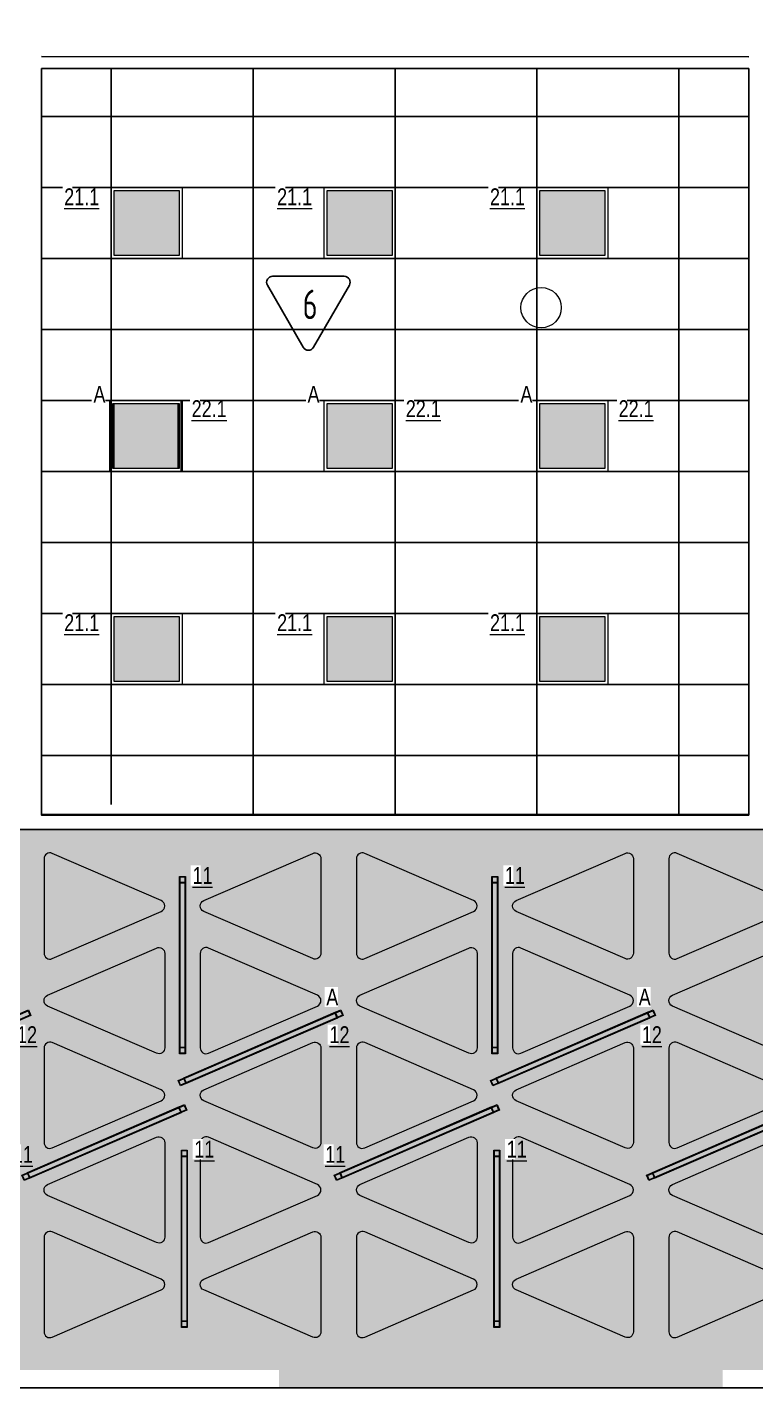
# Model space of a CAD drawing. Header units: millimetres. Extents: x -510890 to 418982, y -118257 to 141350.
# Drawn here: x 98643 to 104803, y 115851 to 127351 of the extents above; entities that cross this region are included whole.
import ezdxf

# ---------------------------------------------------------------- set-up
doc = ezdxf.new("R2010")
doc.units = ezdxf.units.MM
for name, color, linetype, lineweight in [('_ЭОМ_ОБЩ_Освещение_текст', 250, 'Continuous', 18), ('_ЭОМ_ОБЩ_Освещение_текст тип светильника', 172, 'Continuous', 50), ('_ЭОМ_светильник А', 1, 'Continuous', 35), ('_ЭОМ_светильник Р', 4, 'Continuous', 35), ('АР_Потолки_Штриховка', 252, 'Continuous', 0)]:
    doc.layers.add(name, color=color, linetype=linetype, lineweight=lineweight)
doc.layers.add('X-ref Light', color=250, linetype='Continuous')
for name, color, linetype, lineweight, true_color in [('АР_Потолок_RAL 095 85 40', 7, 'Continuous', 5, 0xddc87a), ('АР_Потолок_RAL 100 70 20', 7, 'Continuous', 5, 0xb3ac85), ('АР_Потолок_Покраска', 7, 'Continuous', 5, 0x007399), ('АР_Потолок_Текстура дерево', 7, 'Continuous', 5, 0xe7bf8e)]:
    doc.layers.add(name, color=color, linetype=linetype, lineweight=lineweight, true_color=true_color)
doc.layers.get('X-ref Light').off()
doc.styles.add('ISOCPEUR', font='isocpeur.ttf', dxfattribs={"height": 799.9999999999999})
doc.styles.add('ГОСТ', font='cad.shx', dxfattribs={"width": 0.8})

# ---------------------------------------------------------------- blocks, each defined once
blk = doc.blocks.new('RVE-SLIM-PRIME-595')
at = {"color": 0, "linetype": 'ByBlock', "lineweight": -2, "ltscale": 40}
for points in [[(300, -300), (-300, -300), (-300, 300), (300, 300)], [(275, -275), (-275, -275), (-275, 275), (275, 275)]]:
    blk.add_lwpolyline(points, close=True, dxfattribs=at)
blk = doc.blocks.new('RVE-PLS5070-1500-P')
at = {"color": 0, "linetype": 'ByBlock', "lineweight": -2, "ltscale": 40}
for points in [[(750, -25), (-750, -25), (-750, 25), (750, 25)], [(745, -20), (-745, -20), (-745, 20), (745, 20)]]:
    blk.add_lwpolyline(points, close=True, dxfattribs=at)
blk = doc.blocks.new('A$C74099537')
at = {"layer": 'АР_Потолки_Штриховка', "color": 18, "lineweight": 18, "ltscale": 100, "true_color": 0x000000}
for points in [[(0, -1450), (0, -50), (50, -50), (50, -1450)], [(5, -1445), (5, -55), (45, -55), (45, -1445)], [(2641.507750511169, -1449.999117612839), (2641.507750511169, -49.99911761283875), (2691.507750511169, -49.99911761283875), (2691.507750511169, -1449.999117612839)], [(2646.507750511169, -1444.999117612839), (2646.507750511169, -54.99911761283875), (2686.507750511169, -54.99911761283875), (2686.507750511169, -1444.999117612839)]]:
    blk.add_lwpolyline(points, close=True, dxfattribs=at)
at = {"layer": '_ЭОМ_светильник Р', "color": 18, "lineweight": 18, "ltscale": 100, "true_color": 0x000000, "rotation": 89.99999999999997}
for p in [(25, -750), (2666.507750511169, -749.9991176128387)]:
    blk.add_blockref('RVE-PLS5070-1500-P', p, dxfattribs=at)
at = {"layer": '_ЭОМ_ОБЩ_Освещение_текст тип светильника', "color": 18, "lineweight": 18, "ltscale": 40, "true_color": 0x000000, "char_height": 142.1875, "width": 55.871829552576, "attachment_point": 1, "style": 'ГОСТ', "bg_fill": 3, "box_fill_scale": 1.1, "bg_fill_color": 256, "bg_fill_transparency": 0}
for insert in [(109.8364538741298, 79.00321965664625), (2751.344204385299, 79.0041020438075)]:
    blk.add_mtext('{\\L11}', dxfattribs=dict(at, insert=insert))
blk = doc.blocks.new('A$C3d4fb99f')
at = {"layer": '_ЭОМ_ОБЩ_Освещение_текст', "color": 18, "lineweight": 18, "ltscale": 100, "true_color": 0x000000}
blk.add_circle((40056.20440140623, 40770.60422441388), 170.855289183557, dxfattribs=at)
at = {"layer": 'АР_Потолки_Штриховка', "color": 18, "lineweight": 18, "ltscale": 100, "true_color": 0x000000}
for points in [[(37021.23213164345, 41186.47032811692), (36421.23213164345, 41186.47032811692), (36421.23213164345, 41786.47032811692), (37021.23213164345, 41786.47032811692)], [(36996.23213164345, 41211.47032811692), (36446.23213164345, 41211.47032811692), (36446.23213164345, 41761.47032811692), (36996.23213164345, 41761.47032811692)], [(38821.23212122754, 41186.47032811692), (38221.23212122754, 41186.47032811692), (38221.23212122754, 41786.47032811692), (38821.23212122754, 41786.47032811692)], [(38796.23212122754, 41211.47032811692), (38246.23212122754, 41211.47032811692), (38246.23212122754, 41761.47032811692), (38796.23212122754, 41761.47032811692)], [(40621.23213164345, 41186.47032811692), (40021.23213164345, 41186.47032811692), (40021.23213164345, 41786.47032811692), (40621.23213164345, 41786.47032811692)], [(40596.23213164345, 41211.47032811692), (40046.23213164345, 41211.47032811692), (40046.23213164345, 41761.47032811692), (40596.23213164345, 41761.47032811692)], [(37021.23213164345, 39386.47032811692), (36421.23213164345, 39386.47032811692), (36421.23213164345, 39986.47032811692), (37021.23213164345, 39986.47032811692)], [(36996.23213164345, 39411.47032811692), (36446.23213164345, 39411.47032811692), (36446.23213164345, 39961.47032811692), (36996.23213164345, 39961.47032811692)], [(38821.23212122754, 39386.47032811692), (38221.23212122754, 39386.47032811692), (38221.23212122754, 39986.47032811692), (38821.23212122754, 39986.47032811692)], [(38796.23212122754, 39411.47032811692), (38246.23212122754, 39411.47032811692), (38246.23212122754, 39961.47032811692), (38796.23212122754, 39961.47032811692)], [(40621.23213164345, 39386.47032811692), (40021.23213164345, 39386.47032811692), (40021.23213164345, 39986.47032811692), (40621.23213164345, 39986.47032811692)], [(40596.23213164345, 39411.47032811692), (40046.23213164345, 39411.47032811692), (40046.23213164345, 39961.47032811692), (40596.23213164345, 39961.47032811692)], [(37021.23213164345, 37586.47032811692), (36421.23213164345, 37586.47032811692), (36421.23213164345, 38186.47032811692), (37021.23213164345, 38186.47032811692)], [(38821.23212122754, 37586.47032811692), (38221.23212122754, 37586.47032811692), (38221.23212122754, 38186.47032811692), (38821.23212122754, 38186.47032811692)], [(40621.23213164345, 37586.47032811692), (40021.23213164345, 37586.47032811692), (40021.23213164345, 38186.47032811692), (40621.23213164345, 38186.47032811692)], [(36996.23213164345, 37611.47032811692), (36446.23213164345, 37611.47032811692), (36446.23213164345, 38161.47032811692), (36996.23213164345, 38161.47032811692)], [(38796.23212122754, 37611.47032811692), (38246.23212122754, 37611.47032811692), (38246.23212122754, 38161.47032811692), (38796.23212122754, 38161.47032811692)], [(40596.23213164345, 37611.47032811692), (40046.23213164345, 37611.47032811692), (40046.23213164345, 38161.47032811692), (40596.23213164345, 38161.47032811692)], [(36998.88675792725, 34513.47255798873), (36998.88675792725, 35913.47255798873), (37048.88675792725, 35913.47255798873), (37048.88675792725, 34513.47255798873)], [(37003.88675792725, 34518.47255798873), (37003.88675792725, 35908.47255798873), (37043.88675792725, 35908.47255798873), (37043.88675792725, 34518.47255798873)], [(39640.52308280976, 34513.47255798873), (39640.52308280976, 35913.47255798873), (39690.52308280976, 35913.47255798873), (39690.52308280976, 34513.47255798873)], [(39645.52308280976, 34518.47255798873), (39645.52308280976, 35908.47255798873), (39685.52308280976, 35908.47255798873), (39685.52308280976, 34518.47255798873)], [(38316.65353878052, 34814.64538916644), (37031.99603946717, 34258.17875072059), (37051.87051589997, 34212.29841538963), (38336.52801616699, 34768.76505395469)], [(38314.05295379669, 34808.06990799007), (37038.57151992829, 34255.5781649023), (37054.47110183747, 34218.87389668521), (38329.9525347522, 34771.36563977298)], [(40958.28986366303, 34814.64538916644), (39673.63236434967, 34258.17875072059), (39693.50684078247, 34212.29841538963), (40978.1643410495, 34768.76505395469)], [(40955.6892786792, 34808.06990799007), (39680.20784481079, 34255.5781649023), (39696.10742671997, 34218.87389668521), (40971.58885963471, 34771.36563977298)], [(36995.90299995453, 34014.64604493674), (35711.2454996875, 33458.17940637168), (35731.11997707398, 33412.29907115993), (37015.77747734101, 33968.76570960578)], [(36993.30241401703, 34008.07056364116), (35717.8209811023, 33455.57882055339), (35733.72056301148, 33418.8745523363), (37009.20199592621, 33971.36629542407)], [(39637.53932483704, 34014.64604493674), (38352.88182457001, 33458.17940637168), (38372.75630195648, 33412.29907115993), (39657.41380222351, 33968.76570960578)], [(39634.93873889954, 34008.07056364116), (38359.4573059848, 33455.57882055339), (38375.35688789398, 33418.8745523363), (39650.83832080872, 33971.36629542407)], [(42279.17564971955, 34014.64604493674), (40994.51814945252, 33458.17940637168), (41014.39262683899, 33412.29907115993), (42299.05012710602, 33968.76570960578)], [(42276.57506378205, 34008.07056364116), (41001.09363086731, 33455.57882055339), (41016.99321277649, 33418.8745523363), (42292.47464569123, 33971.36629542407)]]:
    blk.add_lwpolyline(points, close=True, dxfattribs=at)
for points in [[(35923.01069553406, 36158.20428129729, 0.5396909000634912), (35853.13621910126, 36112.32394596633), (35853.13621910126, 35314.62117001113, 0.5396909000634947), (35923.01069553406, 35268.74083479938), (36843.76123531372, 35667.59222277698, 0.6566107861974896), (36843.76123531372, 35759.35289331969), (35923.01069553406, 36158.20428129729)], [(38124.76282032044, 36158.20186063346, -0.5396909000634912), (38194.63729770691, 36112.32152542171), (38194.63729770691, 35314.61874946651, -0.5396909000634947), (38124.76282032044, 35268.73841413554), (37204.01228149445, 35667.58980211314, -0.6566107861974896), (37204.01228149445, 35759.35047265586), (38124.76282032044, 36158.20186063346)], [(38564.64702041657, 36158.20428129729, 0.5396909000634912), (38494.77254398377, 36112.32394596633), (38494.77254398377, 35314.62117001113, 0.5396909000634947), (38564.64702041657, 35268.74083479938), (39485.39756019623, 35667.59222277698, 0.6566107861974896), (39485.39756019623, 35759.35289331969), (38564.64702041657, 36158.20428129729)], [(40766.39914520294, 36158.20186063346, -0.5396909000634912), (40836.27362258942, 36112.32152542171), (40836.27362258942, 35314.61874946651, -0.5396909000634947), (40766.39914520294, 35268.73841413554), (39845.64860637696, 35667.58980211314, -0.6566107861974896), (39845.64860637696, 35759.35047265586), (40766.39914520294, 36158.20186063346)], [(41206.28334529907, 36158.20428129729, 0.5396909000634912), (41136.40886886627, 36112.32394596633), (41136.40886886627, 35314.62117001113, 0.5396909000634947), (41206.28334529907, 35268.74083479938), (42127.03388507874, 35667.59222277698, 0.6566107861974896), (42127.03388507874, 35759.35289331969), (41206.28334529907, 36158.20428129729)], [(36804.01228149445, 35358.20428129729, -0.5396909000634912), (36873.88675792725, 35312.32394596633), (36873.88675792725, 34514.62117001113, -0.5396909000634947), (36804.01228149445, 34468.74083479938), (35883.26174171478, 34867.59222277698, -0.6566107861974896), (35883.26174171478, 34959.35289331969), (36804.01228149445, 35358.20428129729)], [(37243.76123531372, 35358.20186063346, 0.5396909000634912), (37173.88675792725, 35312.32152542171), (37173.88675792725, 34514.61874946651, 0.5396909000634947), (37243.76123531372, 34468.73841413554), (38164.51177413971, 34867.58980211314, 0.6566107861974896), (38164.51177413971, 34959.35047265586), (37243.76123531372, 35358.20186063346)], [(39445.64860637696, 35358.20428129729, -0.5396909000634912), (39515.52308280976, 35312.32394596633), (39515.52308280976, 34514.62117001113, -0.5396909000634947), (39445.64860637696, 34468.74083479938), (38524.89806659729, 34867.59222277698, -0.6566107861974896), (38524.89806659729, 34959.35289331969), (39445.64860637696, 35358.20428129729)], [(39885.39756019623, 35358.20186063346, 0.5396909000634912), (39815.52308280976, 35312.32152542171), (39815.52308280976, 34514.61874946651, 0.5396909000634947), (39885.39756019623, 34468.73841413554), (40806.14809902222, 34867.58980211314, 0.6566107861974896), (40806.14809902222, 34959.35047265586), (39885.39756019623, 35358.20186063346)], [(42087.28493125946, 35358.20428129729, -0.5396909000634912), (42157.15940769226, 35312.32394596633), (42157.15940769226, 34514.62117001113, -0.5396909000634947), (42087.28493125946, 34468.74083479938), (41166.5343914798, 34867.59222277698, -0.6566107861974896), (41166.5343914798, 34959.35289331969), (42087.28493125946, 35358.20428129729)], [(35923.01069553406, 34558.20428129729, 0.5396909000634912), (35853.13621910126, 34512.32394596633), (35853.13621910126, 33714.62117001113, 0.5396909000634947), (35923.01069553406, 33668.74083479938), (36843.76123531372, 34067.59222277698, 0.6566107861974896), (36843.76123531372, 34159.35289331969), (35923.01069553406, 34558.20428129729)], [(38124.76282032044, 34558.20186063346, -0.5396909000634912), (38194.63729770691, 34512.32152542171), (38194.63729770691, 33714.61874946651, -0.5396909000634947), (38124.76282032044, 33668.73841413554), (37204.01228149445, 34067.58980211314, -0.6566107861974896), (37204.01228149445, 34159.35047265586), (38124.76282032044, 34558.20186063346)], [(38564.64702041657, 34558.20428129729, 0.5396909000634912), (38494.77254398377, 34512.32394596633), (38494.77254398377, 33714.62117001113, 0.5396909000634947), (38564.64702041657, 33668.74083479938), (39485.39756019623, 34067.59222277698, 0.6566107861974896), (39485.39756019623, 34159.35289331969), (38564.64702041657, 34558.20428129729)], [(40766.39914520294, 34558.20186063346, -0.5396909000634912), (40836.27362258942, 34512.32152542171), (40836.27362258942, 33714.61874946651, -0.5396909000634947), (40766.39914520294, 33668.73841413554), (39845.64860637696, 34067.58980211314, -0.6566107861974896), (39845.64860637696, 34159.35047265586), (40766.39914520294, 34558.20186063346)], [(41206.28334529907, 34558.20428129729, 0.5396909000634912), (41136.40886886627, 34512.32394596633), (41136.40886886627, 33714.62117001113, 0.5396909000634947), (41206.28334529907, 33668.74083479938), (42127.03388507874, 34067.59222277698, 0.6566107861974896), (42127.03388507874, 34159.35289331969), (41206.28334529907, 34558.20428129729)], [(36804.01228149445, 33758.20428129729, -0.5396909000634912), (36873.88675792725, 33712.32394596633), (36873.88675792725, 32914.62117001113, -0.5396909000634947), (36804.01228149445, 32868.74083479938), (35883.26174171478, 33267.59222277698, -0.6566107861974896), (35883.26174171478, 33359.35289331969), (36804.01228149445, 33758.20428129729)], [(37243.76123531372, 33758.20186063346, 0.5396909000634912), (37173.88675792725, 33712.32152542171), (37173.88675792725, 32914.61874946651, 0.5396909000634947), (37243.76123531372, 32868.73841413554), (38164.51177413971, 33267.58980211314, 0.6566107861974896), (38164.51177413971, 33359.35047265586), (37243.76123531372, 33758.20186063346)], [(39445.64860637696, 33758.20428129729, -0.5396909000634912), (39515.52308280976, 33712.32394596633), (39515.52308280976, 32914.62117001113, -0.5396909000634947), (39445.64860637696, 32868.74083479938), (38524.89806659729, 33267.59222277698, -0.6566107861974896), (38524.89806659729, 33359.35289331969), (39445.64860637696, 33758.20428129729)], [(39885.39756019623, 33758.20186063346, 0.5396909000634912), (39815.52308280976, 33712.32152542171), (39815.52308280976, 32914.61874946651, 0.5396909000634947), (39885.39756019623, 32868.73841413554), (40806.14809902222, 33267.58980211314, 0.6566107861974896), (40806.14809902222, 33359.35047265586), (39885.39756019623, 33758.20186063346)], [(42087.28493125946, 33758.20428129729, -0.5396909000634912), (42157.15940769226, 33712.32394596633), (42157.15940769226, 32914.62117001113, -0.5396909000634947), (42087.28493125946, 32868.74083479938), (41166.5343914798, 33267.59222277698, -0.6566107861974896), (41166.5343914798, 33359.35289331969), (42087.28493125946, 33758.20428129729)], [(35923.01069553406, 32958.20428129729, 0.5396909000634912), (35853.13621910126, 32912.32394596633), (35853.13621910126, 32114.62117001113, 0.5396909000634947), (35923.01069553406, 32068.74083479938), (36843.76123531372, 32467.59222277698, 0.6566107861974896), (36843.76123531372, 32559.35289331969), (35923.01069553406, 32958.20428129729)], [(38124.76282032044, 32958.20186063346, -0.5396909000634912), (38194.63729770691, 32912.32152542171), (38194.63729770691, 32114.61874946651, -0.5396909000634947), (38124.76282032044, 32068.73841413554), (37204.01228149445, 32467.58980211314, -0.6566107861974896), (37204.01228149445, 32559.35047265586), (38124.76282032044, 32958.20186063346)], [(38564.64702041657, 32958.20428129729, 0.5396909000634912), (38494.77254398377, 32912.32394596633), (38494.77254398377, 32114.62117001113, 0.5396909000634947), (38564.64702041657, 32068.74083479938), (39485.39756019623, 32467.59222277698, 0.6566107861974896), (39485.39756019623, 32559.35289331969), (38564.64702041657, 32958.20428129729)], [(40766.39914520294, 32958.20186063346, -0.5396909000634912), (40836.27362258942, 32912.32152542171), (40836.27362258942, 32114.61874946651, -0.5396909000634947), (40766.39914520294, 32068.73841413554), (39845.64860637696, 32467.58980211314, -0.6566107861974896), (39845.64860637696, 32559.35047265586), (40766.39914520294, 32958.20186063346)], [(41206.28334529907, 32958.20428129729, 0.5396909000634912), (41136.40886886627, 32912.32394596633), (41136.40886886627, 32114.62117001113, 0.5396909000634947), (41206.28334529907, 32068.74083479938), (42127.03388507874, 32467.59222277698, 0.6566107861974896), (42127.03388507874, 32559.35289331969), (41206.28334529907, 32958.20428129729)]]:
    blk.add_lwpolyline(points, format="xyb", dxfattribs=at)
at = {"layer": '_ЭОМ_светильник А', "color": 18, "lineweight": 18, "ltscale": 100, "true_color": 0x000000}
for p in [(36710.91015639598, 39686.47032811695), (38521.23212122754, 39686.47032811692), (40321.23213164345, 39686.47032811692)]:
    blk.add_blockref('RVE-SLIM-PRIME-595', p, dxfattribs=at)
at = {"layer": '_ЭОМ_светильник А', "color": 18, "lineweight": 18, "ltscale": 100, "true_color": 0x000000, "rotation": 203.4213310063314}
for p in [(35042.625701688, 34513.47190190326), (37684.26202815713, 34513.47190255542), (40325.89835303964, 34513.47190255542)]:
    blk.add_blockref('RVE-PLS5070-1500-P', p, dxfattribs=at)
at = {"layer": '_ЭОМ_светильник Р', "color": 18, "lineweight": 18, "ltscale": 100, "true_color": 0x000000}
for p in [(36721.23213164357, 41486.45582750005), (38521.23212122766, 41486.45582750005), (40321.23213164357, 41486.45582750005), (36721.23213164357, 37886.45582750005), (38521.23212122766, 37886.45582750005), (40321.23213164357, 37886.45582750005)]:
    blk.add_blockref('RVE-SLIM-PRIME-595', p, dxfattribs=at)
for p, rotation in [((37023.88675792725, 35213.47255798873), 89.99999999999997), ((39665.52308280976, 35213.47255798873), 89.99999999999997), ((36363.51148874825, 33713.47255812011), 203.4213310063314), ((39005.14781363076, 33713.47255812011), 203.4213310063314), ((41646.78413851326, 33713.47255812011), 203.4213310063314)]:
    blk.add_blockref('RVE-PLS5070-1500-P', p, dxfattribs=dict(at, rotation=rotation))
at = {"layer": '_ЭОМ_ОБЩ_Освещение_текст тип светильника', "color": 18, "lineweight": 18, "ltscale": 40, "true_color": 0x000000, "char_height": 142.1875, "width": 55.871829552576, "attachment_point": 1, "style": 'ГОСТ', "bg_fill": 3, "box_fill_scale": 1.1, "bg_fill_color": 256, "bg_fill_transparency": 0}
for s, insert in [('{\\L21.1}', (36023.9210968439, 41778.87716228999)), ('{\\L21.1}', (37823.92108642799, 41778.87716228999)), ('{\\L21.1}', (39623.9210968439, 41778.87716228999)), ('{\\L22.1}', (37101.62256002775, 39988.18281559266)), ('{\\L22.1}', (38911.94452485931, 39988.18281559263)), ('{\\L22.1}', (40711.94453527522, 39988.18281559263)), ('{\\L21.1}', (36023.9210968439, 38178.87716228999)), ('{\\L21.1}', (37823.92108642799, 38178.87716228999)), ('{\\L21.1}', (39623.9210968439, 38178.87716228999))]:
    blk.add_mtext(s, dxfattribs=dict(at, insert=insert))
for s, insert in [('{\\L11}', (37108.72321180138, 36042.47577764538)), ('{\\L11}', (39750.35953668389, 36042.47577764538)), ('{\\L12}', (35625.00090042781, 34696.73778599223)), ('{\\L12}', (38266.63722689706, 34696.73778664439)), ('{\\L12}', (40908.27355177957, 34696.73778664439)), ('{\\L11}', (35589.87838415313, 33684.73046030018)), ('{\\L11}', (38231.51470903563, 33684.73046030018))]:
    blk.add_mtext(s, dxfattribs=dict(at, insert=insert))
at = {"layer": '_ЭОМ_светильник А', "color": 18, "lineweight": 18, "ltscale": 100, "true_color": 0x000000, "char_height": 142.1875, "width": 86.04374658316377, "attachment_point": 1, "style": 'ГОСТ', "bg_fill": 3, "box_fill_scale": 1.1, "bg_fill_color": 256, "bg_fill_transparency": 0}
for insert in [(36271.09283777128, 40109.19573903356, 4.999999999999952e-09), (38081.41480260284, 40109.19573903353, 4.999999999999952e-09), (39881.41481301875, 40109.19573903353, 4.999999999999952e-09), (38239.88313499885, 35014.60287317527), (40881.51945988135, 35014.60287317527)]:
    blk.add_mtext('А', dxfattribs=dict(at, insert=insert))
at = {"color": 18, "lineweight": 30, "true_color": 0x000000}
blk.add_blockref('A$C74099537', (37014.5587850007, 33650.37438792514), dxfattribs=at)

msp = doc.modelspace()

# ---------------------------------------------------------------- hatches: boundary and pattern name
at = {"layer": 'АР_Потолки_Штриховка', "ltscale": 100, "true_color": 0xf8f6b0}
h = msp.add_hatch(color=51, dxfattribs=at)
h.dxf.hatch_style = 1
h.paths.add_polyline_path([(99377.7188951996, 125420.7216305739), (99927.7188951996, 125420.7216305739), (99927.7188951996, 125970.7216305739), (99377.7188951996, 125970.7216305739)])
h = msp.add_hatch(color=51, dxfattribs=at)
h.dxf.hatch_style = 1
h.paths.add_polyline_path([(101177.7188847839, 125420.7216305739), (101727.7188847839, 125420.7216305739), (101727.7188847839, 125970.7216305739), (101177.7188847839, 125970.7216305739)])
h = msp.add_hatch(color=51, dxfattribs=at)
h.dxf.hatch_style = 1
h.paths.add_polyline_path([(102977.7188951996, 125420.7216305739), (103527.7188951996, 125420.7216305739), (103527.7188951996, 125970.7216305739), (102977.7188951996, 125970.7216305739)])
h = msp.add_hatch(color=51, dxfattribs=at)
h.dxf.hatch_style = 1
h.paths.add_polyline_path([(99377.7188951996, 123620.7216305739), (99927.7188951996, 123620.7216305739), (99927.7188951996, 124170.7216305739), (99377.7188951996, 124170.7216305739)])
h = msp.add_hatch(color=51, dxfattribs=at)
h.dxf.hatch_style = 1
h.paths.add_polyline_path([(101177.7188847839, 123620.7216305739), (101727.7188847839, 123620.7216305739), (101727.7188847839, 124170.7216305739), (101177.7188847839, 124170.7216305739)])
h = msp.add_hatch(color=51, dxfattribs=at)
h.dxf.hatch_style = 1
h.paths.add_polyline_path([(102977.7188951996, 123620.7216305739), (103527.7188951996, 123620.7216305739), (103527.7188951996, 124170.7216305739), (102977.7188951996, 124170.7216305739)])
h = msp.add_hatch(color=51, dxfattribs=at)
h.dxf.hatch_style = 1
h.paths.add_polyline_path([(99377.7188951996, 121820.7216305739), (99927.7188951996, 121820.7216305739), (99927.7188951996, 122370.7216305739), (99377.7188951996, 122370.7216305739)])
h = msp.add_hatch(color=51, dxfattribs=at)
h.dxf.hatch_style = 1
h.paths.add_polyline_path([(101177.7188847839, 121820.7216305739), (101727.7188847839, 121820.7216305739), (101727.7188847839, 122370.7216305739), (101177.7188847839, 122370.7216305739)])
h = msp.add_hatch(color=51, dxfattribs=at)
h.dxf.hatch_style = 1
h.paths.add_polyline_path([(102977.7188951996, 121820.7216305739), (103527.7188951996, 121820.7216305739), (103527.7188951996, 122370.7216305739), (102977.7188951996, 122370.7216305739)])
h = msp.add_hatch(color=51, dxfattribs=at)
h.dxf.hatch_style = 1
h.paths.add_polyline_path([(99935.3735214835, 118728.1397525928), (99935.3735214835, 120118.1397525928), (99975.3735214835, 120118.1397525928), (99975.3735214835, 118728.1397525928)])
h = msp.add_hatch(color=51, dxfattribs=at)
h.dxf.hatch_style = 1
h.paths.add_polyline_path([(102577.009846366, 118728.1397525928), (102577.009846366, 120118.1397525928), (102617.009846366, 120118.1397525928), (102617.009846366, 118728.1397525928)])
h = msp.add_hatch(color=51, dxfattribs=at)
h.dxf.hatch_style = 1
h.paths.add_polyline_path([(101245.547825492, 119017.7183837555), (99970.05828348454, 118465.2453595064), (99985.95786539372, 118428.5410912893), (101261.4474074012, 118981.0141155384)])
h = msp.add_hatch(color=51, dxfattribs=at)
h.dxf.hatch_style = 1
h.paths.add_polyline_path([(103887.1841503745, 119017.7183837555), (102611.694608367, 118465.2453595064), (102627.5941902762, 118428.5410912893), (103903.0837322837, 118981.0141155384)])
h = msp.add_hatch(color=51, dxfattribs=at)
h.dxf.hatch_style = 1
h.paths.add_polyline_path([(99924.797286666, 118217.7190395258), (98649.30774465855, 117665.2460151575), (98665.20732656773, 117628.5417469404), (99940.6968676215, 118181.0147713087)])
h = msp.add_hatch(color=51, dxfattribs=at)
h.dxf.hatch_style = 1
h.paths.add_polyline_path([(102566.4336115485, 118217.7190395258), (101290.9440695411, 117665.2460151575), (101306.8436514502, 117628.5417469404), (102582.333192504, 118181.0147713087)])
at = {"layer": 'АР_Потолок_RAL 095 85 40', "transparency": 33554687}
h = msp.add_hatch(color=256, dxfattribs=at)
h.dxf.hatch_style = 1
h.paths.add_polyline_path([(101095.9985377034, 119077.2569967205, 0.656610786080733), (101095.9985377034, 119169.0176672567), (100175.2479987306, 119567.869055298, 0.5396909001161723), (100105.3735214835, 119521.9887198658), (100105.3735214835, 118724.2859441711, 0.5396909001161722), (100175.2479987853, 118678.405608703)])
h = msp.add_hatch(color=256, dxfattribs=at)
h.dxf.hatch_style = 1
h.paths.add_polyline_path([(103737.634862586, 119077.2569967205, 0.656610786080733), (103737.634862586, 119169.0176672567), (102816.8843236131, 119567.869055298, 0.5396909001161723), (102747.009846366, 119521.9887198658), (102747.009846366, 118724.2859441711, 0.5396909001161722), (102816.8843236678, 118678.405608703)])
h = msp.add_hatch(color=256, dxfattribs=at)
h.dxf.hatch_style = 1
h.paths.add_polyline_path([(98854.49745927559, 118767.8714758212, 0.539690899994218), (98784.62298265751, 118721.9911407831), (98784.62298265751, 117924.2883644622, 0.5396908999942176), (98854.4974592209, 117878.4080294601), (99775.24799886013, 118277.2594173768, 0.6566107863510611), (99775.24799886013, 118369.0200879281)])
h = msp.add_hatch(color=256, dxfattribs=at)
h.dxf.hatch_style = 1
h.paths.add_polyline_path([(101496.1337841581, 118767.8714758212, 0.539690899994218), (101426.25930754, 118721.9911407831), (101426.25930754, 117924.2883644622, 0.5396908999942176), (101496.1337841034, 117878.4080294601), (102416.8843237426, 118277.2594173768, 0.6566107863510611), (102416.8843237426, 118369.0200879281)])
h = msp.add_hatch(color=256, dxfattribs=at)
h.dxf.hatch_style = 1
h.paths.add_polyline_path([(104137.7701090406, 118767.8714758211, 0.539690899994218), (104067.8956324225, 118721.9911407831), (104067.8956324225, 117924.2883644622, 0.5396908999942176), (104137.7701089859, 117878.40802946), (105058.5206486251, 118277.2594173768, 0.6566107863510611), (105058.5206486251, 118369.0200879281)])
h = msp.add_hatch(color=256, dxfattribs=at)
h.dxf.hatch_style = 1
h.paths.add_polyline_path([(101056.2495839614, 116278.405608703, 0.5396909001161718), (101126.1240612632, 116324.2859441711), (101126.1240612632, 117121.9887198658, 0.5396909001161724), (101056.2495840161, 117167.869055298), (100135.4990450432, 116769.0176672567, 0.656610786080733), (100135.4990450432, 116677.2569967205)])
h = msp.add_hatch(color=256, dxfattribs=at)
h.dxf.hatch_style = 1
h.paths.add_polyline_path([(103697.8859088439, 116278.405608703, 0.5396909001161718), (103767.7603861457, 116324.2859441711), (103767.7603861457, 117121.9887198658, 0.5396909001161724), (103697.8859088986, 117167.869055298), (102777.1353699257, 116769.0176672567, 0.656610786080733), (102777.1353699257, 116677.2569967205)])
at = {"layer": 'АР_Потолок_RAL 100 70 20', "transparency": 33554687}
h = msp.add_hatch(color=256, dxfattribs=at)
h.dxf.hatch_style = 1
h.paths.add_polyline_path([(98854.49745927559, 120367.8714758212, 0.539690899994218), (98784.62298265751, 120321.9911407831), (98784.62298265751, 119524.2883644622, 0.5396908999942176), (98854.4974592209, 119478.4080294601), (99775.24799886013, 119877.2594173768, 0.6566107863510616), (99775.24799886013, 119969.0200879281)])
h = msp.add_hatch(color=256, dxfattribs=at)
h.dxf.hatch_style = 1
h.paths.add_polyline_path([(101496.1337841581, 120367.8714758212, 0.539690899994218), (101426.25930754, 120321.9911407831), (101426.25930754, 119524.2883644622, 0.5396908999942176), (101496.1337841034, 119478.4080294601), (102416.8843237426, 119877.2594173768, 0.6566107863510616), (102416.8843237426, 119969.0200879281)])
h = msp.add_hatch(color=256, dxfattribs=at)
h.dxf.hatch_style = 1
h.paths.add_polyline_path([(104137.7701090406, 120367.8714758211, 0.539690899994218), (104067.8956324225, 120321.9911407831), (104067.8956324225, 119524.2883644622, 0.5396908999942176), (104137.7701089859, 119478.40802946), (105058.5206486251, 119877.2594173768, 0.6566107863510616), (105058.5206486251, 119969.0200879281)])
h = msp.add_hatch(color=256, dxfattribs=at)
h.dxf.hatch_style = 1
h.paths.add_polyline_path([(101056.2495839614, 117878.405608703, 0.5396909001161718), (101126.1240612632, 117924.2859441711), (101126.1240612632, 118721.9887198658, 0.5396909001161719), (101056.2495840161, 118767.869055298), (100135.4990450432, 118369.0176672567, 0.6566107860807326), (100135.4990450432, 118277.2569967205)])
h = msp.add_hatch(color=256, dxfattribs=at)
h.dxf.hatch_style = 1
h.paths.add_polyline_path([(103697.8859088439, 117878.405608703, 0.5396909001161718), (103767.7603861457, 117924.2859441711), (103767.7603861457, 118721.9887198658, 0.5396909001161719), (103697.8859088986, 118767.869055298), (102777.1353699257, 118369.0176672567, 0.6566107860807326), (102777.1353699257, 118277.2569967205)])
h = msp.add_hatch(color=256, dxfattribs=at)
h.dxf.hatch_style = 1
h.paths.add_polyline_path([(98814.74850528089, 117569.0200879281, 0.6566107863510611), (98814.74850528089, 117477.2594173768), (99735.49904492011, 117078.4080294601, 0.5396908999942179), (99805.3735214835, 117124.2883644622), (99805.3735214835, 117921.9911407831, 0.5396908999942179), (99735.49904486543, 117967.8714758212)])
h = msp.add_hatch(color=256, dxfattribs=at)
h.dxf.hatch_style = 1
h.paths.add_polyline_path([(101456.3848301634, 117569.0200879281, 0.6566107863510611), (101456.3848301634, 117477.2594173768), (102377.1353698026, 117078.4080294601, 0.5396908999942179), (102447.009846366, 117124.2883644622), (102447.009846366, 117921.9911407831, 0.5396908999942179), (102377.1353697479, 117967.8714758212)])
h = msp.add_hatch(color=256, dxfattribs=at)
h.dxf.hatch_style = 1
h.paths.add_polyline_path([(104098.0211550459, 117569.0200879281, 0.6566107863510611), (104098.0211550459, 117477.2594173768), (105018.7716946851, 117078.40802946, 0.5396908999942179), (105088.6461712485, 117124.2883644622), (105088.6461712485, 117921.9911407831, 0.5396908999942179), (105018.7716946304, 117967.8714758211)])
at = {"layer": 'АР_Потолок_Покраска'}
h = msp.add_hatch(dxfattribs=at)
h.set_pattern_fill('CROSS', color=256, scale=25)
h.set_pattern_definition([(0, (144810.4941435854, -2950.009553381504), (158.75, 158.75), [79.375, -238.125]), (90, (144850.1816435854, -2989.697053381504), (-158.75, 158.75), [79.375, -238.125])])
h.paths.add_polyline_path([(87442.39698199434, 118400.6824583522), (87442.39698199436, 118800.6824583522), (87842.39698199432, 118800.6824583522), (87842.3969819943, 118400.6824583522)], flags=16)
h.paths.add_polyline_path([(81997.3969819949, 126082.192578626), (84197.39691995236, 126082.1925694257), (84197.39691995207, 127350.6824583516), (86972.39698199433, 127350.6824583505), (86972.39698199434, 120570.7131667049), (104743.040894672, 120570.7060875126), (104743.040894672, 120570.7590190847), (111392.396965229, 120570.6824583525), (111392.3969819942, 116969.2518726672), (110672.9123676476, 116969.2518726672), (110672.912366747, 115850.6824583525), (106772.3969819942, 115850.6824583481), (106772.3969819942, 116000.0548062287), (104522.3969819943, 116000.0548062286), (104522.3969811005, 115850.682495156), (100772.3969819942, 115850.6824583481), (100772.3969819942, 116000.0548421316), (98522.39698199429, 116000.0548421315), (98522.39698199429, 115850.6824583483), (94772.39698199416, 115850.6824583481), (94772.39698199416, 116000.0548780345), (92522.39698199429, 116000.0548780344), (92522.39698199429, 115850.6825669617), (88772.39698199418, 115850.6824583481), (88772.39698199418, 116000.0547827348), (86522.39698199432, 116000.0547827347), (86522.39698199432, 115850.6826028646), (82772.39698199417, 115850.6824583481), (82772.39698199417, 116001.4412533974), (81997.39698199429, 116001.4412533974)])
at = {"layer": 'АР_Потолок_Текстура дерево', "transparency": 33554687}
h = msp.add_hatch(color=256, dxfattribs=at)
h.dxf.hatch_style = 1
h.paths.add_polyline_path([(101056.2495839614, 119478.405608703, 0.5396909001161718), (101126.1240612632, 119524.2859441711), (101126.1240612632, 120321.9887198658, 0.5396909001161724), (101056.2495840161, 120367.869055298), (100135.4990450432, 119969.0176672567, 0.656610786080733), (100135.4990450432, 119877.2569967205)])
h = msp.add_hatch(color=256, dxfattribs=at)
h.dxf.hatch_style = 1
h.paths.add_polyline_path([(103697.8859088439, 119478.405608703, 0.5396909001161718), (103767.7603861457, 119524.2859441711), (103767.7603861457, 120321.9887198658, 0.5396909001161724), (103697.8859088986, 120367.869055298), (102777.1353699257, 119969.0176672567, 0.656610786080733), (102777.1353699257, 119877.2569967205)])
h = msp.add_hatch(color=256, dxfattribs=at)
h.dxf.hatch_style = 1
h.paths.add_polyline_path([(99805.3735214835, 119521.9911407831, 0.5396908999942179), (99735.49904486543, 119567.8714758212), (98814.74850528089, 119169.0200879281, 0.6566107863510611), (98814.74850528089, 119077.2594173768), (99735.49904492011, 118678.4080294601, 0.5396908999942179), (99805.3735214835, 118724.2883644622)])
h = msp.add_hatch(color=256, dxfattribs=at)
h.dxf.hatch_style = 1
h.paths.add_polyline_path([(102447.009846366, 119521.9911407831, 0.5396908999942179), (102377.1353697479, 119567.8714758212), (101456.3848301634, 119169.0200879281, 0.6566107863510611), (101456.3848301634, 119077.2594173768), (102377.1353698026, 118678.4080294601, 0.5396908999942179), (102447.009846366, 118724.2883644622)])
h = msp.add_hatch(color=256, dxfattribs=at)
h.dxf.hatch_style = 1
h.paths.add_polyline_path([(105088.6461712485, 119521.9911407831, 0.5396908999942179), (105018.7716946304, 119567.8714758211), (104098.0211550459, 119169.0200879281, 0.6566107863510611), (104098.0211550459, 119077.2594173768), (105018.7716946851, 118678.40802946, 0.5396908999942179), (105088.6461712485, 118724.2883644622)])
h = msp.add_hatch(color=256, dxfattribs=at)
h.dxf.hatch_style = 1
h.paths.add_polyline_path([(100105.3735214835, 117124.2859441711, 0.5396909001161722), (100175.2479987853, 117078.405608703), (101095.9985377034, 117477.2569967205, 0.656610786080733), (101095.9985377034, 117569.0176672567), (100175.2479987306, 117967.869055298, 0.5396909001161723), (100105.3735214835, 117921.9887198658)])
h = msp.add_hatch(color=256, dxfattribs=at)
h.dxf.hatch_style = 1
h.paths.add_polyline_path([(102747.009846366, 117124.2859441711, 0.5396909001161722), (102816.8843236678, 117078.405608703), (103737.634862586, 117477.2569967205, 0.656610786080733), (103737.634862586, 117569.0176672567), (102816.8843236131, 117967.869055298, 0.5396909001161723), (102747.009846366, 117921.9887198658)])
h = msp.add_hatch(color=256, dxfattribs=at)
h.dxf.hatch_style = 1
h.paths.add_polyline_path([(99775.24799886013, 116677.2594173768, 0.6566107863510611), (99775.24799886013, 116769.0200879281), (98854.49745927559, 117167.8714758212, 0.539690899994218), (98784.62298265751, 117121.9911407831), (98784.62298265751, 116324.2883644622, 0.5396908999942176), (98854.4974592209, 116278.4080294601)])
h = msp.add_hatch(color=256, dxfattribs=at)
h.dxf.hatch_style = 1
h.paths.add_polyline_path([(102416.8843237426, 116677.2594173768, 0.6566107863510611), (102416.8843237426, 116769.0200879281), (101496.1337841581, 117167.8714758212, 0.539690899994218), (101426.25930754, 117121.9911407831), (101426.25930754, 116324.2883644622, 0.5396908999942176), (101496.1337841034, 116278.4080294601)])
h = msp.add_hatch(color=256, dxfattribs=at)
h.dxf.hatch_style = 1
h.paths.add_polyline_path([(105058.5206486251, 116677.2594173768, 0.6566107863510611), (105058.5206486251, 116769.0200879281), (104137.7701090406, 117167.8714758211, 0.539690899994218), (104067.8956324225, 117121.9911407831), (104067.8956324225, 116324.2883644622, 0.5396908999942176), (104137.7701089859, 116278.40802946)])

# ---------------------------------------------------------------- linework, layer by layer
for points in [[(81997.39691995262, 127350.6824583525), (86972.39691995205, 127350.6824583505), (86972.39691995207, 120570.7131667049), (104743.0408326297, 120570.7060875126), (104743.0408326297, 120570.7590190848), (111392.3969031867, 120570.6824583525), (111392.3969199519, 116969.2518726672), (110672.9123056053, 116969.2518726672), (110672.9123056053, 115850.6824583525), (81997.39691995199, 115850.6826299414)], [(98762.39693693798, 127000.6824583525), (104743.0408326297, 127000.6824583525), (104743.0408326297, 120690.7375424303), (98762.39693693796, 120690.7375424303)]]:
    msp.add_lwpolyline(points, close=True)
for points in [[(98762.39778350241, 127102.2735270364), (104743.0408326297, 127100.6824583525)], [(99352.71888478386, 127000.6824583525), (99352.71888478386, 120782.005774662)], [(100552.7188847839, 127000.6824583525), (100552.7188847839, 120690.7375424303)], [(101752.7188847839, 127000.6824583525), (101752.7192589724, 120695.707129957)], [(102952.7188847839, 127000.6824583525), (102952.7188847839, 120690.7409607302)], [(104152.7188847839, 127000.6824583525), (104152.7188847839, 120690.7407660938)], [(98762.39712403223, 126595.707129957), (104743.041019724, 126595.707129957)], [(98762.39712403223, 125995.707129957), (104743.041019724, 125995.707129957)], [(98762.39712403223, 125395.707129957), (104743.041019724, 125395.707129957)], [(98762.39712403223, 124795.707129957), (104743.041019724, 124795.707129957)], [(98762.39712403223, 124195.707129957), (104743.041019724, 124195.707129957)], [(98762.39712403223, 123595.707129957), (104743.041019724, 123595.707129957)], [(98762.39712403223, 122995.707129957), (104743.041019724, 122995.707129957)], [(98762.39712403223, 122395.707129957), (104743.041019724, 122395.707129957)]]:
    msp.add_lwpolyline(points)
msp.add_lwpolyline([(100717.2381074351, 125245.0460228957), (101323.4560481645, 125245.0460228954, -0.5773494962845065), (101366.7572972814, 125170.0462601998), (101063.6484127648, 124645.0462719916, -0.5773541042744643), (100977.0455847533, 124645.0462719916), (100673.9369227896, 125170.0458747283, -0.5773491286020777), (100717.2381074351, 125245.0460228957, -1.710881644036777e-06)], format="xyb")
at = {"layer": 'АР_Потолки_Штриховка', "color": 18, "ltscale": 100, "true_color": 0x000000}
for points in [[(99952.7188951996, 125395.7216305739), (99352.7188951996, 125395.7216305739), (99352.7188951996, 125995.7216305739), (99952.7188951996, 125995.7216305739)], [(99927.7188951996, 125420.7216305739), (99377.7188951996, 125420.7216305739), (99377.7188951996, 125970.7216305739), (99927.7188951996, 125970.7216305739)], [(101752.7188847839, 125395.7216305739), (101152.7188847839, 125395.7216305739), (101152.7188847839, 125995.7216305739), (101752.7188847839, 125995.7216305739)], [(101727.7188847839, 125420.7216305739), (101177.7188847839, 125420.7216305739), (101177.7188847839, 125970.7216305739), (101727.7188847839, 125970.7216305739)], [(103552.7188951996, 125395.7216305739), (102952.7188951996, 125395.7216305739), (102952.7188951996, 125995.7216305739), (103552.7188951996, 125995.7216305739)], [(103527.7188951996, 125420.7216305739), (102977.7188951996, 125420.7216305739), (102977.7188951996, 125970.7216305739), (103527.7188951996, 125970.7216305739)], [(99952.7188951996, 123595.7216305739), (99352.7188951996, 123595.7216305739), (99352.7188951996, 124195.7216305739), (99952.7188951996, 124195.7216305739)], [(99927.7188951996, 123620.7216305739), (99377.7188951996, 123620.7216305739), (99377.7188951996, 124170.7216305739), (99927.7188951996, 124170.7216305739)], [(101752.7188847839, 123595.7216305739), (101152.7188847839, 123595.7216305739), (101152.7188847839, 124195.7216305739), (101752.7188847839, 124195.7216305739)], [(101727.7188847839, 123620.7216305739), (101177.7188847839, 123620.7216305739), (101177.7188847839, 124170.7216305739), (101727.7188847839, 124170.7216305739)], [(103552.7188951996, 123595.7216305739), (102952.7188951996, 123595.7216305739), (102952.7188951996, 124195.7216305739), (103552.7188951996, 124195.7216305739)], [(103527.7188951996, 123620.7216305739), (102977.7188951996, 123620.7216305739), (102977.7188951996, 124170.7216305739), (103527.7188951996, 124170.7216305739)], [(99952.7188951996, 121795.7216305739), (99352.7188951996, 121795.7216305739), (99352.7188951996, 122395.7216305739), (99952.7188951996, 122395.7216305739)], [(99927.7188951996, 121820.7216305739), (99377.7188951996, 121820.7216305739), (99377.7188951996, 122370.7216305739), (99927.7188951996, 122370.7216305739)], [(101752.7188847839, 121795.7216305739), (101152.7188847839, 121795.7216305739), (101152.7188847839, 122395.7216305739), (101752.7188847839, 122395.7216305739)], [(101727.7188847839, 121820.7216305739), (101177.7188847839, 121820.7216305739), (101177.7188847839, 122370.7216305739), (101727.7188847839, 122370.7216305739)], [(103552.7188951996, 121795.7216305739), (102952.7188951996, 121795.7216305739), (102952.7188951996, 122395.7216305739), (103552.7188951996, 122395.7216305739)], [(103527.7188951996, 121820.7216305739), (102977.7188951996, 121820.7216305739), (102977.7188951996, 122370.7216305739), (103527.7188951996, 122370.7216305739)], [(99930.3735214835, 118723.1397525928), (99930.3735214835, 120123.1397525928), (99980.3735214835, 120123.1397525928), (99980.3735214835, 118723.1397525928)], [(99935.3735214835, 118728.1397525928), (99935.3735214835, 120118.1397525928), (99975.3735214835, 120118.1397525928), (99975.3735214835, 118728.1397525928)], [(102572.009846366, 118723.1397525928), (102572.009846366, 120123.1397525928), (102622.009846366, 120123.1397525928), (102622.009846366, 118723.1397525928)], [(102577.009846366, 118728.1397525928), (102577.009846366, 120118.1397525928), (102617.009846366, 120118.1397525928), (102617.009846366, 118728.1397525928)], [(101248.1403023368, 119024.3125837706), (99963.48280302342, 118467.8459453247), (99983.35727945622, 118421.9656099937), (101268.0147797232, 118978.4322485588)], [(101245.5397173529, 119017.7371025942), (99970.05828348454, 118465.2453595064), (99985.95786539372, 118428.5410912893), (101261.4392983085, 118981.0328343771)], [(103889.7766272193, 119024.3125837706), (102605.1191279059, 118467.8459453247), (102624.9936043387, 118421.9656099937), (103909.6511046058, 118978.4322485588)], [(103887.1760422355, 119017.7371025942), (102611.694608367, 118465.2453595064), (102627.5941902762, 118428.5410912893), (103903.075623191, 118981.0328343771)], [(99927.38976351079, 118224.3132395409), (98642.73226324376, 117667.8466009758), (98662.60674063023, 117621.966265764), (99947.26424089726, 118178.4329042099)], [(102569.0260883933, 118224.3132395409), (101284.3685881263, 117667.8466009758), (101304.2430655127, 117621.966265764), (102588.9005657798, 118178.4329042099)], [(99924.78917757329, 118217.7377582453), (98649.30774465855, 117665.2460151575), (98665.20732656773, 117628.5417469404), (99940.68875948247, 118181.0334900282)], [(102566.4255024558, 118217.7377582453), (101290.9440695411, 117665.2460151575), (101306.8436514502, 117628.5417469404), (102582.325084365, 118181.0334900282)]]:
    msp.add_lwpolyline(points, close=True, dxfattribs=at)
for points in [[(98854.49745909031, 120367.8714759014, 0.5396909000634912), (98784.62298265751, 120321.9911405704), (98784.62298265751, 119524.2883646152, 0.5396909000634947), (98854.49745909031, 119478.4080294035), (99775.24799886998, 119877.2594173811, 0.6566107861974896), (99775.24799886998, 119969.0200879238), (98854.49745909031, 120367.8714759014)], [(101056.2495838767, 120367.8690552376, -0.5396909000634912), (101126.1240612632, 120321.9887200258), (101126.1240612632, 119524.2859440706, -0.5396909000634947), (101056.2495838767, 119478.4056087397), (100135.4990450507, 119877.2569967173, -0.6566107861974896), (100135.4990450507, 119969.01766726), (101056.2495838767, 120367.8690552376)], [(101496.1337839728, 120367.8714759014, 0.5396909000634912), (101426.25930754, 120321.9911405704), (101426.25930754, 119524.2883646152, 0.5396909000634947), (101496.1337839728, 119478.4080294035), (102416.8843237525, 119877.2594173811, 0.6566107861974896), (102416.8843237525, 119969.0200879238), (101496.1337839728, 120367.8714759014)], [(103697.8859087592, 120367.8690552376, -0.5396909000634912), (103767.7603861457, 120321.9887200258), (103767.7603861457, 119524.2859440706, -0.5396909000634947), (103697.8859087592, 119478.4056087397), (102777.1353699332, 119877.2569967173, -0.6566107861974896), (102777.1353699332, 119969.01766726), (103697.8859087592, 120367.8690552376)], [(99735.4990450507, 119567.8714759014, -0.5396909000634912), (99805.3735214835, 119521.9911405704), (99805.3735214835, 118724.2883646152, -0.5396909000634947), (99735.4990450507, 118678.4080294035), (98814.74850527104, 119077.2594173811, -0.6566107861974896), (98814.74850527104, 119169.0200879238), (99735.4990450507, 119567.8714759014)], [(100175.24799887, 119567.8690552376, 0.5396909000634912), (100105.3735214835, 119521.9887200258), (100105.3735214835, 118724.2859440706, 0.5396909000634947), (100175.24799887, 118678.4056087397), (101095.998537696, 119077.2569967173, 0.6566107861974896), (101095.998537696, 119169.01766726), (100175.24799887, 119567.8690552376)], [(102377.1353699332, 119567.8714759014, -0.5396909000634912), (102447.009846366, 119521.9911405704), (102447.009846366, 118724.2883646152, -0.5396909000634947), (102377.1353699332, 118678.4080294035), (101456.3848301535, 119077.2594173811, -0.6566107861974896), (101456.3848301535, 119169.0200879238), (102377.1353699332, 119567.8714759014)], [(102816.8843237525, 119567.8690552376, 0.5396909000634912), (102747.009846366, 119521.9887200258), (102747.009846366, 118724.2859440706, 0.5396909000634947), (102816.8843237525, 118678.4056087397), (103737.6348625785, 119077.2569967173, 0.6566107861974896), (103737.6348625785, 119169.01766726), (102816.8843237525, 119567.8690552376)], [(98854.49745909031, 118767.8714759014, 0.5396909000634912), (98784.62298265751, 118721.9911405704), (98784.62298265751, 117924.2883646152, 0.5396909000634947), (98854.49745909031, 117878.4080294035), (99775.24799886998, 118277.2594173811, 0.6566107861974896), (99775.24799886998, 118369.0200879238), (98854.49745909031, 118767.8714759014)], [(101056.2495838767, 118767.8690552376, -0.5396909000634912), (101126.1240612632, 118721.9887200258), (101126.1240612632, 117924.2859440706, -0.5396909000634947), (101056.2495838767, 117878.4056087397), (100135.4990450507, 118277.2569967173, -0.6566107861974896), (100135.4990450507, 118369.01766726), (101056.2495838767, 118767.8690552376)], [(101496.1337839728, 118767.8714759014, 0.5396909000634912), (101426.25930754, 118721.9911405704), (101426.25930754, 117924.2883646152, 0.5396909000634947), (101496.1337839728, 117878.4080294035), (102416.8843237525, 118277.2594173811, 0.6566107861974896), (102416.8843237525, 118369.0200879238), (101496.1337839728, 118767.8714759014)], [(103697.8859087592, 118767.8690552376, -0.5396909000634912), (103767.7603861457, 118721.9887200258), (103767.7603861457, 117924.2859440706, -0.5396909000634947), (103697.8859087592, 117878.4056087397), (102777.1353699332, 118277.2569967173, -0.6566107861974896), (102777.1353699332, 118369.01766726), (103697.8859087592, 118767.8690552376)], [(99735.4990450507, 117967.8714759014, -0.5396909000634912), (99805.3735214835, 117921.9911405704), (99805.3735214835, 117124.2883646152, -0.5396909000634947), (99735.4990450507, 117078.4080294035), (98814.74850527104, 117477.2594173811, -0.6566107861974896), (98814.74850527104, 117569.0200879238), (99735.4990450507, 117967.8714759014)], [(100175.24799887, 117967.8690552376, 0.5396909000634912), (100105.3735214835, 117921.9887200258), (100105.3735214835, 117124.2859440706, 0.5396909000634947), (100175.24799887, 117078.4056087397), (101095.998537696, 117477.2569967173, 0.6566107861974896), (101095.998537696, 117569.01766726), (100175.24799887, 117967.8690552376)], [(102377.1353699332, 117967.8714759014, -0.5396909000634912), (102447.009846366, 117921.9911405704), (102447.009846366, 117124.2883646152, -0.5396909000634947), (102377.1353699332, 117078.4080294035), (101456.3848301535, 117477.2594173811, -0.6566107861974896), (101456.3848301535, 117569.0200879238), (102377.1353699332, 117967.8714759014)], [(102816.8843237525, 117967.8690552376, 0.5396909000634912), (102747.009846366, 117921.9887200258), (102747.009846366, 117124.2859440706, 0.5396909000634947), (102816.8843237525, 117078.4056087397), (103737.6348625785, 117477.2569967173, 0.6566107861974896), (103737.6348625785, 117569.01766726), (102816.8843237525, 117967.8690552376)], [(98854.49745909031, 117167.8714759014, 0.5396909000634912), (98784.62298265751, 117121.9911405704), (98784.62298265751, 116324.2883646152, 0.5396909000634947), (98854.49745909031, 116278.4080294035), (99775.24799886998, 116677.2594173811, 0.6566107861974896), (99775.24799886998, 116769.0200879238), (98854.49745909031, 117167.8714759014)], [(101056.2495838767, 117167.8690552376, -0.5396909000634912), (101126.1240612632, 117121.9887200258), (101126.1240612632, 116324.2859440706, -0.5396909000634947), (101056.2495838767, 116278.4056087397), (100135.4990450507, 116677.2569967173, -0.6566107861974896), (100135.4990450507, 116769.01766726), (101056.2495838767, 117167.8690552376)], [(101496.1337839728, 117167.8714759014, 0.5396909000634912), (101426.25930754, 117121.9911405704), (101426.25930754, 116324.2883646152, 0.5396909000634947), (101496.1337839728, 116278.4080294035), (102416.8843237525, 116677.2594173811, 0.6566107861974896), (102416.8843237525, 116769.0200879238), (101496.1337839728, 117167.8714759014)], [(103697.8859087592, 117167.8690552376, -0.5396909000634912), (103767.7603861457, 117121.9887200258), (103767.7603861457, 116324.2859440706, -0.5396909000634947), (103697.8859087592, 116278.4056087397), (102777.1353699332, 116677.2569967173, -0.6566107861974896), (102777.1353699332, 116769.01766726), (103697.8859087592, 117167.8690552376)]]:
    msp.add_lwpolyline(points, format="xyb", dxfattribs=at)

# ---------------------------------------------------------------- texts
at = {"insert": (100970.9303455628, 125132.9639873765), "char_height": 250, "width": 294.3337657886732, "attachment_point": 1, "style": 'ISOCPEUR'}
msp.add_mtext('{\\W0.7;6}', dxfattribs=at)

# ---------------------------------------------------------------- next in the draw order: block references
at = {"layer": 'X-ref Light', "color": 18, "lineweight": 30, "true_color": 0x000000}
msp.add_blockref('A$C3d4fb99f', (62931.48676355626, 84209.66719460412), dxfattribs=at)

# ---------------------------------------------------------------- next in the draw order: linework, layer by layer
for points in [[(98762.39712403223, 121795.707129957), (104743.041019724, 121795.707129957)], [(98762.39712403223, 121195.707129957), (104743.041019724, 121195.707129957)], [(98762.39731112655, 120695.707129957), (104743.0412068183, 120695.707129957)]]:
    msp.add_lwpolyline(points)

doc.saveas('drawing.dxf')
